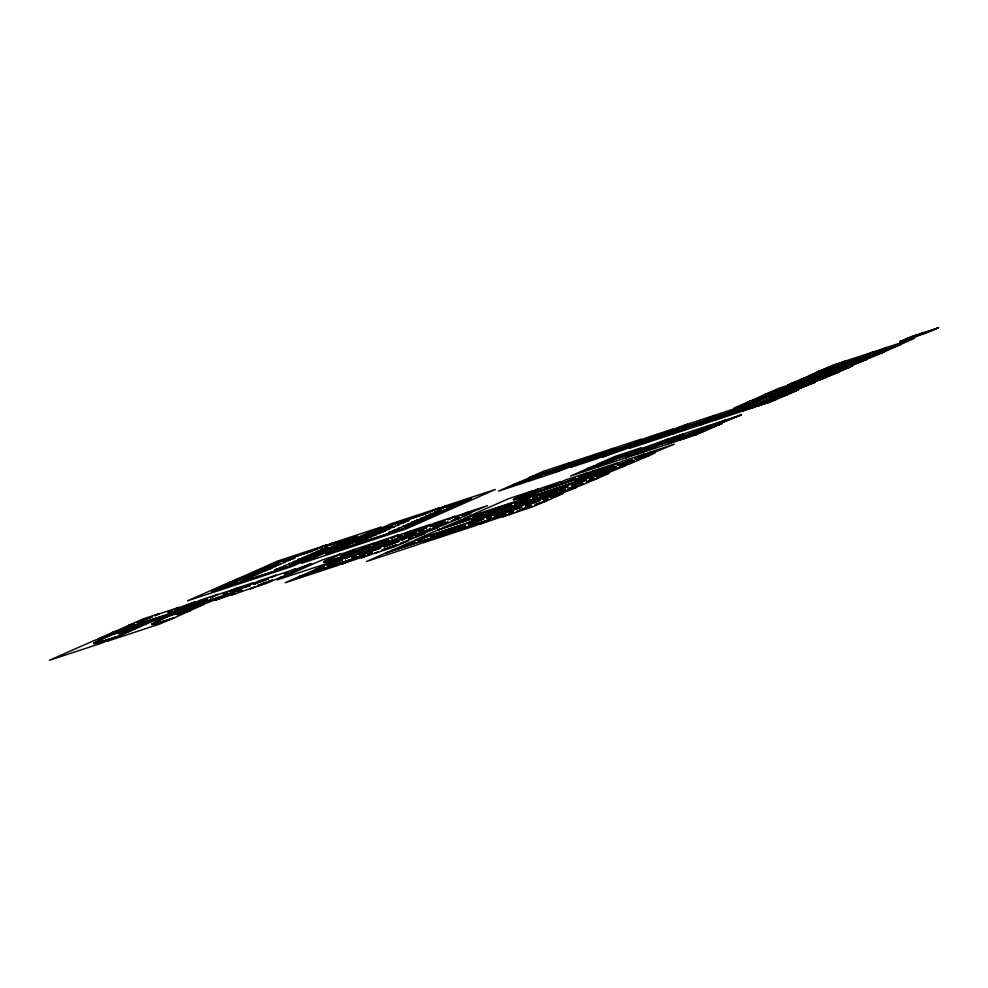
<?xml version="1.0" encoding="UTF-8"?>
<svg xmlns="http://www.w3.org/2000/svg" width="988" height="988" viewBox="0 0 988 988"><rect width="100%" height="100%" fill="white"/><g stroke="black" fill="none" stroke-linecap="round" stroke-linejoin="round"><path stroke-width="1.48" d="M564.803 467.596L563.716 467.213L578.017 462.866L577.782 462.236L565.346 466.62M563.95 467.843L566.729 466.608M604.915 453.603L592.108 457.864L591.861 458.704M604.1 453.813C608.2 452.232 603.532 455.48 601.63 455.48L544.437 474.141L568.199 466.83L553.725 472.98L527.654 481.551L569.335 462.792L543.277 471.362L529.111 477.624L552.638 470.424M258.807 584.958L257.485 585.798L272.626 580.03L268.625 581.129M167.948 612.338L171.393 610.683L169.911 611.078L167.874 612.128L172.554 611.09L168.071 612.202M284.458 574.016L287.903 572.361L286.421 572.756L284.371 573.806L289.052 572.768L284.581 573.88M408.686 538.658L412.132 536.99L410.65 537.386L408.612 538.435L413.293 537.398L408.81 538.509M423.37 530.161L420.011 532.038L423.444 530.383L418.85 531.63L423.247 530.309M635.482 459.173L638.915 457.506L636.025 458.568M544.055 499.199L546.944 498.15L543.499 499.805L548.093 498.557L543.425 499.595M112.262 632.53L98.096 638.791L150.225 621.637L164.465 615.598L112.262 632.53L128.749 627.108M112.336 632.752L142.84 619.019L159.34 613.585L155.054 615.734L159.34 613.585M229.488 582.278L187.535 600.815L291.793 566.519L381.294 526.975L332.413 543.054L324.78 546.562L357.15 536.422L290.027 566.075L211.84 591.8L238.96 579.413L229.488 582.278L239.047 579.635L211.84 591.8M235.156 580.018L277.023 561.27L325.904 545.191L310.565 551.712L278.962 562.147L251.742 574.139L229.562 582.5M132.12 629.64L119.178 633.641L129.786 628.813L146.273 623.391L115.769 637.124L98.677 642.645A36.47 1.778 -20.7 0 1 96.318 641.805L110.644 635.111L93.724 643.114L95.997 643.052M325.904 545.191L310.479 551.502L278.875 561.925L251.656 573.917L235.082 579.808M230.649 583.859L236.49 581.981M235.255 581.821L241.097 579.944M239.862 579.783L245.703 577.918M244.468 577.758L250.31 575.881M253.681 573.682L259.523 571.805M258.288 571.644L264.129 569.767M262.894 569.607L268.736 567.73M267.501 567.581L273.343 565.704M178.482 607.299L174.197 609.448L194.969 601.865L175.802 610.016L180.816 608.126M129.786 628.813L119.252 633.864L132.207 629.862M247.099 578.449L252.94 576.572M251.705 576.412L257.547 574.534M256.312 574.374L262.153 572.497M260.918 572.348L266.76 570.471M270.132 568.273L275.973 566.396M274.738 566.235L280.567 564.358M279.345 564.197L285.174 562.32M283.951 562.16L289.78 560.295M115.769 637.124L101.529 643.163L49.4 660.305L94.144 640.533L110.644 635.111M164.465 615.598L180.903 608.349M172.974 612.264L156.19 619.674L208.32 602.532L225.19 595.332L172.974 612.264L188.016 607.311M173.048 612.486L200.935 599.901L217.434 594.48L210.53 597.789L217.434 594.48M332.413 543.054L324.867 546.784L357.15 536.422M190.215 610.535L177.272 614.536L187.881 609.707L204.368 604.273L173.863 618.006L156.771 623.539A36.47 1.778 -20.7 0 1 154.412 622.699L168.738 615.993L151.819 624.008L156.684 623.317L172.628 618.167M279.369 567.841L285.199 565.963M283.976 565.803L289.805 563.926M288.582 563.765L294.412 561.888M293.189 561.727L299.018 559.85M302.402 557.664L308.231 555.787M307.009 555.626L312.838 553.749M311.615 553.589L317.444 551.712M316.222 551.551L322.051 549.674M236.577 588.181L229.661 591.491L236.577 588.181L253.064 582.759L231.278 592.071L236.293 590.169M187.881 609.707L177.346 614.746L190.301 610.757M295.82 562.419L301.649 560.554M300.426 560.394L306.255 558.516M305.033 558.356L310.862 556.479M309.639 556.318L315.468 554.441M318.852 552.243L324.681 550.378M323.459 550.217L329.288 548.34M328.065 548.179L333.895 546.302M332.672 546.142L338.501 544.264M291.349 565.247L301.13 560.925M302.538 560.307L323.508 551.032M324.904 550.415L334.697 546.092M336.093 545.475L357.063 536.2M225.19 595.332L236.367 590.392M228.759 594.208L233.934 592.751L214.606 600.469L235.552 593.331L231.093 595.035M228.846 594.43L259.35 580.697L275.85 575.263L271.552 577.412L275.85 575.263M325.768 554.083L392.891 524.418L424.494 513.995L439.907 507.696L424.581 514.217L392.965 524.64L325.768 554.083L350.382 545.981M344.664 546.352L350.493 544.474M349.27 544.326L355.1 542.449M353.877 542.289L359.706 540.411M358.483 540.251L364.313 538.374M367.697 536.175L373.526 534.298M372.303 534.15L378.132 532.273M376.91 532.112L382.739 530.235M381.516 530.074L387.345 528.197M250.322 588.959L254.694 587.033L231.18 595.258M294.98 568.977L290.694 571.126L311.479 563.543L292.312 571.694L297.314 569.804M361.114 540.942L366.943 539.065M365.721 538.905L371.55 537.04M370.327 536.879L376.156 535.002M374.934 534.841L380.763 532.964M384.147 530.766L389.976 528.889M388.753 528.728L394.583 526.863M393.36 526.703L399.189 524.826M397.966 524.665L403.796 522.788M280.888 577.066L266.735 583.315L250.236 588.749M280.975 577.276L297.4 570.027M439.907 507.696L391.038 523.764L301.538 563.308L405.809 529.012L495.297 489.468L446.428 505.547L438.796 509.067L471.165 498.915L404.043 528.58L325.842 554.293M446.428 505.547L438.87 509.277L471.165 498.915M393.385 530.334L399.214 528.457M397.991 528.296L403.82 526.419M402.598 526.258L408.427 524.381M407.204 524.233L413.033 522.356M416.417 520.157L422.247 518.28M421.024 518.12L426.853 516.242M425.63 516.082L431.46 514.205M430.237 514.056L436.066 512.179M357.224 550.39L341.231 555.392L354.457 549.414L374.007 542.98L346.121 555.552L327.683 561.542A27.763 1.359 -20.7 0 1 325.892 560.9L341.428 553.7L325.805 560.69A27.763 1.359 -20.7 0 0 327.596 561.32L338.267 557.899M409.835 524.924L415.664 523.047M414.441 522.887L420.271 521.009M419.048 520.849L424.877 518.972M423.654 518.811L429.484 516.934M432.868 514.748L438.697 512.871M437.474 512.71L443.303 510.833M442.081 510.673L447.91 508.795M446.687 508.635L452.516 506.758M354.457 549.414L341.305 555.614L357.31 550.612M351.827 545.512L403.956 528.358L426.334 518.478M427.73 517.86L459.889 503.645M461.297 503.028L471.078 498.705M346.121 555.552L329.251 562.752L277.122 579.894L321.878 560.122L341.428 553.7M299.315 576.498L285.162 582.759L337.291 565.605L351.444 559.356L299.315 576.498L351.444 559.356M299.401 576.72L329.906 562.987L349.456 556.553L345.17 558.702L349.456 556.553M350.641 553.823L333.858 561.233L385.987 544.092L402.771 536.682L350.641 553.823L402.771 536.682M350.715 554.046L378.602 541.461L398.152 535.039L391.248 538.349L398.152 535.039M512.686 484.886L498.52 491.135L524.591 482.564L541.375 475.154L512.686 484.886L541.375 475.154M512.76 485.096L529.197 477.834M362.485 552.267L358.199 554.416L382.035 545.833L359.817 554.984L367.882 552.094M411.181 530.754L404.277 534.063L411.181 530.754L430.731 524.319L405.895 534.631L413.96 531.729M555.626 469.201L572.398 461.779L598.469 453.208L584.069 459.568L555.626 469.201L544.524 474.364M351.53 559.566L367.956 552.317M402.845 536.892L414.034 531.952M356.051 557.837L364.276 555.38L356.051 557.837L341.885 564.099L365.893 555.948L361.435 557.664M356.137 558.059L386.641 544.326L406.192 537.892L401.894 540.041L406.192 537.892M407.365 535.163L415.59 532.705L407.365 535.163L390.581 542.573L417.208 533.273L410.131 536.151M407.451 535.385L435.338 522.813L454.888 516.378L447.972 519.688L454.888 516.378M563.716 467.213L574.868 463.668M576.51 463.743L576.807 463.026M584.069 459.568L555.664 472.338L583.179 461.915L570.064 465.978M586.008 458.938L600.408 452.566L613.437 448.28L599.037 454.641L586.008 458.938L570.138 466.2M374.551 553.601L378.923 551.662L361.522 557.887M419.221 533.606L414.935 535.755L438.771 527.172L416.541 536.323L424.605 533.434M423.247 532.075L430.237 528.988L410.218 536.361M467.917 512.093L461.001 515.403L467.917 512.093L487.467 505.658L462.619 515.971L470.683 513.068M576.276 463.125L589.848 458.741M592.269 457.53L592.985 457.938L579.227 461.816L592.751 457.308M594.578 456.765L604.841 453.331M599.037 454.641L571.002 467.299L597.073 458.716L613.931 451.528L585.402 460.927M601.359 453.887L615.759 447.527L641.817 438.944L625.046 446.366L601.359 453.887L585.489 461.149M459.494 518.021L452.986 520.157L451.43 520.911L459.581 518.231L442.71 525.431L423.173 531.865M406.871 541.115L400.115 543.585L424.692 533.656M459.581 518.231L470.77 513.291M613.931 451.528L625.046 446.366M618.686 450.009L642.447 442.698L618.686 450.009L601.902 457.419L657.205 437.845L644.09 441.92M618.772 450.219L646.658 437.647L672.717 429.076M386.073 552.848L366.499 561.505L418.628 544.351L438.289 535.916L386.073 552.848L438.203 535.706M386.16 553.07L411.243 541.733L427.742 536.299L418.035 540.844L427.742 536.299M437.573 530.099L415.195 539.979L467.324 522.837L489.702 512.945L437.573 530.099L489.702 512.945M437.647 530.309L459.939 520.207L479.489 513.785L472.585 517.082L479.489 513.785M531.532 491.406L517.465 497.372A18.352 0.902 -20.7 0 0 519.305 498.026L535.681 492.889L519.392 498.248A18.352 0.902 -20.7 0 1 517.539 497.594L531.532 491.406L560.764 481.551L541.189 490.196L521.936 496.272L537.966 489.048M629.875 445.057C649.474 439.166 668.086 430.657 687.475 424.223L673.075 430.583L660.033 434.868L644.176 442.142M642.447 442.698L658.317 435.436M492.518 509.499L485.614 512.797L492.518 509.499L512.068 503.065L487.232 513.377L495.297 510.475M538.04 489.27L522.022 496.495L541.189 490.196M446.885 530L437.178 534.545L446.885 530L463.372 524.579L438.783 535.126L443.797 533.236M657.119 437.635L642.719 443.995L629.689 448.28M621.65 456.419L621.736 456.629C548.97 480.934 666.11 440.068 668.419 438.82L654.513 445.218L587.193 468.695L570.422 476.117L596.48 467.534L617.179 458.518L643.324 450.17L669.419 440.315L683.326 433.917L670.296 438.203L656.39 444.6M598.382 463.755L615.166 456.345L641.224 447.762M673.075 430.583L643.954 443.587L670.012 435.016L686.796 427.606L658.341 437.227L686.796 427.606M674.298 430.175L688.698 423.815L714.756 415.244L697.985 422.654L674.298 430.175L658.428 437.449M587.193 468.695L598.469 463.977M535.595 492.666L516.02 501.324L463.891 518.465L508.635 498.693L531.445 491.197M438.289 535.916L443.884 533.446M489.776 513.167L495.371 510.697M535.681 492.889L541.276 490.419M437.388 536.583L423.222 542.844L475.351 525.69L489.603 519.651L437.388 536.583L460.198 529.086M437.474 536.805L467.979 523.072L490.777 515.563L486.491 517.712L490.777 515.563M488.702 513.908L471.918 521.318L524.06 504.176L540.918 496.976L488.702 513.908L511.512 506.412M488.788 514.131L516.675 501.546L539.485 494.049L532.569 497.359L539.485 494.049M540.201 491.16L520.627 499.805L572.756 482.663L592.331 474.005L540.201 491.16L592.331 474.005M540.275 491.369L565.371 480.032L588.181 472.536L578.474 477.081L588.181 472.536M697.985 422.654L672.309 434.263L698.38 425.692L714.188 418.949L689.093 426.841L714.114 418.739M700.282 421.901L717.066 414.491L743.124 405.92L727.39 412.861L700.282 421.901L689.179 427.063M748.027 401.918L733.862 408.168L759.933 399.597L773.122 394.027L748.027 401.918L773.036 393.804M764.453 394.657L778.606 388.395L804.677 379.824L791.561 385.616L764.453 394.657L748.101 402.128M497.297 513.427L493.012 515.575L520.108 505.918L494.63 516.144L505.942 512.179M545.994 491.901L539.09 495.21L545.994 491.901L568.804 484.404L540.695 495.791L552.02 491.814M594.69 470.387L584.982 474.932L594.69 470.387L617.5 462.89L586.6 475.5L597.925 471.535M831.303 367.301L818.274 371.587L832.427 365.338L845.456 361.052L831.303 367.301L818.274 371.587L801.923 379.071L834.65 368.055M643.237 449.948L623.663 458.593L597.604 467.176M645.127 449.33L625.54 457.975L638.581 453.69L658.23 445.255L645.127 449.33L658.156 445.045L633.938 454.27L638.581 453.69M727.39 412.861L699.837 425.211L712.867 420.925L728.687 414.182L715.571 418.257L720.783 416.541M728.848 412.391L744.582 405.438L757.611 401.153L715.645 418.48M800.712 380.812L790.647 383.789L803.689 379.503L801.836 378.849L787.683 385.11L800.712 380.812L814.952 374.785L801.923 379.071L814.878 374.563M832.835 366.795L846.988 360.546L873.059 351.963L858.905 358.224L832.835 366.795L814.952 374.785M791.561 385.616L762.946 398.609L775.988 394.323L789.177 388.741L776.062 392.816L789.091 388.519M794.587 384.628L807.702 378.836L820.732 374.551L807.616 380.343L794.587 384.628L776.148 393.026M489.603 519.651L506.029 512.389M540.918 496.976L552.107 492.036M592.405 474.228L597.999 471.758M683.326 433.917L656.304 444.39L669.419 440.315L640.36 453.109L666.418 444.538L686.08 436.103L659.935 444.452L685.993 435.881M660.009 444.674L685.104 433.337L711.162 424.766L685.079 435.56L691.588 433.411M741.889 408.106L714.299 420.456L740.358 411.873L757.216 404.685L730.021 413.503L750.621 406.611M743.309 407.636L759.043 400.683L785.102 392.1L768.331 399.523L743.309 407.636L730.107 413.713M494.111 517.922L505.597 514.39L494.111 517.922L479.958 524.183L507.215 514.958L502.769 516.675M494.198 518.144L524.702 504.411L547.513 496.902L543.227 499.051L547.513 496.902M545.438 495.247L556.923 491.715L545.438 495.247L528.654 502.657L558.541 492.283L551.465 495.161M545.512 495.47L573.398 482.885L596.209 475.389L589.305 478.698L596.209 475.389M596.925 472.499L608.41 468.967L596.925 472.499L577.35 481.144L610.028 469.535L600.161 473.647M597.011 472.709L622.094 461.371L644.905 453.875L635.198 458.42L644.905 453.875M789.177 388.741L807.616 380.343M792.635 387.358L779.52 393.15L805.591 384.579L819.83 378.54L792.635 387.358L811.975 380.899M811.16 379.17L824.276 373.378L850.335 364.807L836.181 371.068L811.16 379.17L792.722 387.58M842.468 365.486L828.315 371.735L802.244 380.318L816.409 374.057L842.554 365.696L835.959 367.622M858.905 358.224L829.179 371.451L856.46 361.126L843.344 365.202L856.374 360.916M859.77 357.94L873.935 351.679L886.965 347.393L872.799 353.655L859.77 357.94L843.419 365.412M691.674 433.633L667.9 444.044L680.93 439.759L700.591 431.324L687.475 435.399L706.185 428.854L725.686 419.986L712.644 424.272L693.156 433.139M768.331 399.523L742.124 411.292L755.153 407.007L771.937 399.597L758.908 403.882L771.937 399.597L747.718 408.822L755.153 407.007M783.126 394.657L770.084 398.942L786.868 391.532L799.897 387.234L758.982 404.104L771.937 399.597M899.673 341.762L910.862 336.822L923.891 332.536L912.714 337.476L899.673 341.762L923.891 332.536M509.363 514.748L513.735 512.821L502.843 516.897M554.033 494.766L549.736 496.915L576.831 487.257L551.353 497.483L562.678 493.518M558.059 493.234L565.05 490.147L551.539 495.383M602.729 473.24L595.813 476.549L602.729 473.24L625.528 465.743L597.431 477.13L608.756 473.153M606.756 471.721L616.549 467.398L600.235 473.857M651.425 451.726L641.718 456.271L651.425 451.726L674.224 444.23L643.336 456.839L654.649 452.875M872.799 353.655L843.505 366.746L869.576 358.162L883.815 352.123L857.67 360.484L864.179 358.335M874.096 353.222L888.261 346.973L914.32 338.39L900.167 344.651L874.096 353.222L857.745 360.706M725.686 419.986L693.07 432.929L706.185 428.854L683.474 438.919L696.515 434.634L714.695 426.606M721.685 423.519L708.643 427.804L728.23 419.147L741.259 414.861L691.872 435.214L696.515 434.634M770.171 399.164L783.2 394.867L757.29 406.315L770.319 402.017L787.177 394.829L774.061 398.893L787.103 394.607L762.884 403.833L770.319 402.017M798.292 389.667L785.25 393.953L802.034 386.543L815.063 382.257L774.147 399.115L787.103 394.607M836.181 371.068L809.036 383.443L822.065 379.157L836.305 373.118L823.189 377.194L838.849 371.994L823.276 377.404L866.809 359.385L853.78 363.67L839.615 369.932L850.199 366.98L825.807 376.292M914.382 336.92L925.571 331.98L938.6 327.695L927.411 332.635L914.382 336.92L938.6 327.695M546.253 500.78L536.472 503.991L534.928 504.745L546.327 500.99L532.087 507.029L509.277 514.538M597.567 478.106L587.786 481.317L586.242 482.07L597.641 478.316L580.783 485.516L557.973 493.012M649.054 455.345L639.285 458.568L637.742 459.321L649.141 455.567L629.48 464.002L606.669 471.498M546.327 500.99L562.765 493.728M597.641 478.316L608.83 473.376M649.141 455.567L654.735 453.097M721.759 423.729L703.135 430.496L721.759 423.729L708.729 428.014M787.177 394.829L798.366 389.889L785.337 394.175M836.305 373.118L852.73 365.856L839.615 369.932L866.809 359.385M883.815 352.123L900.167 344.651M260.844 584.093L266.007 582.08M602.902 454.332L604.495 453.702L604.73 454.332M818.274 371.587L845.456 361.052M770.084 398.942L799.897 387.234M785.25 393.953L815.063 382.257M622.848 456.271L654.427 445.008M708.643 427.804L741.259 414.861M627.874 462.433L619.34 466.151L634.481 460.383L632.765 460.704M576.375 485.194L567.853 488.912L582.982 483.144L578.993 484.244M525.06 507.869L516.526 511.586L531.668 505.819L527.666 506.918M783.2 394.867L758.982 404.104M798.366 389.889L774.147 399.115M687.562 435.609L706.185 428.854M598.444 456.641L613.857 451.306M566.482 466.175L567.569 465.793M601.396 454.863L603.137 454.949M823.276 377.404L836.219 372.908M587.28 468.917L616.142 459.111M658.156 445.045L645.201 449.552L669.419 440.315M703.135 430.496L714.645 426.483M830.068 368.104L810.209 375.403M801.923 379.071L822.473 371.451M832.921 367.017L858.98 358.446M859.856 358.15L872.886 353.865M874.182 353.445L900.241 344.874M814.68 373.427L827.709 369.142M808.616 376.107L821.658 371.821M865.488 357.915L883.729 351.913M839.615 369.932L852.656 365.646M764.539 394.879L791.647 385.839M794.673 384.838L807.702 380.553M811.247 379.392L836.256 371.278M837.169 371.266L850.199 366.98M813.235 380.466L819.744 378.318M552.551 470.202L529.111 477.624M584.155 459.791L555.701 469.411M586.094 459.148L599.123 454.863M601.445 454.097L625.12 446.576M658.403 435.659L629.961 445.279M660.12 435.091L673.149 430.805M674.384 430.398L698.059 422.876M727.477 413.083L700.369 422.123M728.934 412.601L741.963 408.316M743.396 407.846L768.405 399.732M325.978 545.413L332.499 543.264M439.993 507.906L446.514 505.77M566.136 466.398L570.817 464.718M571.57 464.619L573.744 463.903M574.077 463.644L576.251 462.927M577.844 462.545L585.798 459.791M586.539 459.692L588.712 458.975M589.058 458.716L591.219 458.012M592.158 457.975L601.927 454.764M751.93 406.179L757.141 404.463M722.08 416.109L728.601 413.972M747.718 408.822L760.748 404.537M762.884 403.833L775.913 399.547M656.304 444.39L669.345 440.105M671.124 439.512L684.153 435.226L685.153 435.77M671.198 439.734L684.153 435.226M693.07 432.929L706.099 428.644M211.753 591.577L290.027 566.075M643.324 450.17L617.179 458.518M633.938 454.27L646.967 449.985M691.872 435.214L704.901 430.929M159.426 613.807L178.556 607.509M217.521 594.702L236.663 588.403M275.924 575.485L295.066 569.187M341.502 553.91L354.544 549.624M398.238 535.249L411.267 530.964M454.962 516.601L468.003 512.303M588.255 472.746L594.776 470.609M644.991 454.085L651.5 451.948M128.687 625.268L133.862 623.811L128.773 625.49M245.185 586.946L250.359 585.489L245.271 587.168M184.163 607.324L189.338 605.866L184.237 607.546M361.818 548.883L370.055 546.426L361.904 549.106M418.554 530.223L426.779 527.765L418.64 530.445M545.796 488.69L557.281 485.145L545.87 488.899M602.519 470.029L614.005 466.497L602.606 470.239M189.461 606.842L225.103 595.122M339.526 557.479L346.035 555.342M130.12 626.651L164.391 615.388M168.738 615.993L152.238 621.427L107.494 641.2L159.624 624.046L173.863 618.006M110.73 635.321L129.86 629.035M168.825 616.216L187.955 609.917M349.542 556.775L362.571 552.49M406.266 538.114L419.307 533.829M479.575 513.995L492.604 509.709M539.559 494.272L546.08 492.123M596.295 475.611L602.804 473.462M315.752 569.236L323.978 566.779L315.827 569.459M372.476 550.575L380.701 548.118L372.562 550.798M443.167 527.629L451.393 525.159L443.242 527.839M499.891 508.968L511.376 505.436L499.977 509.178M556.627 490.307L568.112 486.775L556.701 490.517M512.809 505.98L540.831 496.766M115.695 636.902L98.59 642.422M374.477 553.379L394.014 546.944L408.266 540.905M427.829 536.521L446.959 530.223M490.863 515.785L497.384 513.637M547.599 497.125L554.107 494.976M453.813 529.321L465.299 525.789L453.9 529.543M510.549 510.66L522.034 507.128L510.623 510.882M391.668 550.378L396.843 548.92L391.754 550.6M461.495 528.654L489.517 519.441M822.065 379.157L812 382.134L825.042 377.848L823.189 377.194M604.36 453.554L605.693 453.097M605.928 453.714L595.307 457.172L595.072 456.555M635.605 459.025L640.076 457.913L635.395 458.951M680.93 439.759L676.286 440.339L689.328 436.054L687.475 435.399M605.558 453.233L605.792 453.863M589.305 458.84L589.54 459.457M574.337 463.755L574.571 464.385M564.901 466.608L565.148 467.238M563.839 467.077L564.074 467.707M239.664 591.256L238.343 592.096L241.788 590.429L237.194 591.676L241.702 590.207L239.664 591.256M370.006 553.885L368.685 554.713L372.13 553.058L367.536 554.305L372.044 552.835L370.006 553.885M383.035 549.587L381.726 550.427L396.855 544.66L383.035 549.587M434.35 526.913L433.04 527.753L448.182 521.985L434.35 526.913M511.327 512.896L510.018 513.723L513.451 512.068L508.857 513.315L513.377 511.846L511.327 512.896M562.654 490.221L561.332 491.048L564.778 489.393L560.184 490.641L564.691 489.171L562.654 490.221M614.141 467.46L612.819 468.3L616.265 466.645L611.671 467.892L616.179 466.422L614.141 467.46M223.98 593.788L223.35 594.171L228.018 593.133L223.424 594.393L226.87 592.726L223.98 593.788M352.518 556.713L351.876 557.096L356.557 556.059L351.963 557.318L355.408 555.651L352.518 556.713M398.584 536.348L397.954 536.731L402.635 535.706L398.041 536.953L401.474 535.298L398.584 536.348M455.32 517.687L454.69 518.07L459.358 517.045L454.764 518.292L458.21 516.638L455.32 517.687M431.484 536.842L430.854 537.225L435.535 536.2L430.941 537.447L434.374 535.78L431.484 536.842M479.921 515.094L479.291 515.477L483.972 514.452L479.378 515.699L482.823 514.032L479.921 515.094M487.319 517.86L486.689 518.255L491.369 517.218L486.775 518.465L490.209 516.81L487.319 517.86M533.397 497.507L532.767 497.89L537.447 496.853L532.853 498.113L536.286 496.445L533.397 497.507M579.301 477.229L578.659 477.612L583.34 476.574L578.746 477.834L582.191 476.167L579.301 477.229M590.132 478.847L589.49 479.229L594.171 478.192L589.577 479.452L593.022 477.784L590.132 478.847M138.666 621.995L137.122 622.749L152.251 616.981L138.666 621.995M194.142 604.039L192.586 604.792L207.727 599.024L194.142 604.039M255.163 583.673L253.62 584.427L268.761 578.659L255.163 583.673M328.782 564.951L327.238 565.704L342.367 559.937L328.782 564.951M374.86 544.598L373.303 545.351L388.445 539.584L374.86 544.598M385.505 546.29L383.962 547.043L399.103 541.276L385.505 546.29M431.583 525.937L430.039 526.69L445.18 520.923L431.583 525.937M401.647 547.093L400.103 547.846L415.232 542.079L401.647 547.093M456.197 523.344L454.653 524.097L469.782 518.33L456.197 523.344M470.103 523.961L468.559 524.714L483.7 518.947L470.103 523.961M516.181 503.608L514.637 504.362L529.778 498.594L516.181 503.608M562.086 483.33L560.529 484.083L575.671 478.316L562.086 483.33M526.839 505.3L525.295 506.054L540.424 500.286L526.839 505.3M572.917 484.947L571.36 485.701L586.501 479.933L572.917 484.947M618.809 464.669L617.265 465.422L632.406 459.655L618.809 464.669M226.042 585.896L232.242 583.859L226.042 585.896M249.075 575.72L255.275 573.682L249.075 575.72M272.108 565.544L278.307 563.506L272.108 565.544M242.492 580.487L248.692 578.449L242.492 580.487M265.525 570.311L271.725 568.273L265.525 570.311M288.558 560.134L294.757 558.096L288.558 560.134M274.763 569.866L280.963 567.828L274.763 569.866M297.796 559.69L303.995 557.652L297.796 559.69M320.828 549.513L327.028 547.476L320.828 549.513M291.213 564.457L297.413 562.419L291.213 564.457M314.246 554.28L320.445 552.243L314.246 554.28M337.279 544.104L343.478 542.066L337.279 544.104M340.057 548.389L346.257 546.352L340.057 548.389M363.09 538.213L369.29 536.175L363.09 538.213M386.123 528.037L392.322 525.999L386.123 528.037M356.507 542.98L362.707 540.942L356.507 542.98M379.54 532.804L385.74 530.766L379.54 532.804M402.573 522.627L408.773 520.59L402.573 522.627M388.778 532.371L394.978 530.334L388.778 532.371M411.811 522.195L418.01 520.157L411.811 522.195M434.844 512.019L441.031 509.981L434.844 512.019M405.228 526.962L411.428 524.924L405.228 526.962M428.261 516.786L434.448 514.748L428.261 516.786M451.281 506.609L457.481 504.559L451.281 506.609M917.383 334.673L906.194 339.613L918.297 335.006L905.267 339.292L917.383 334.673M831.377 367.524L817.039 372.39L831.377 367.524M823.239 371.118L809.444 375.749L823.239 371.118"/></g></svg>
